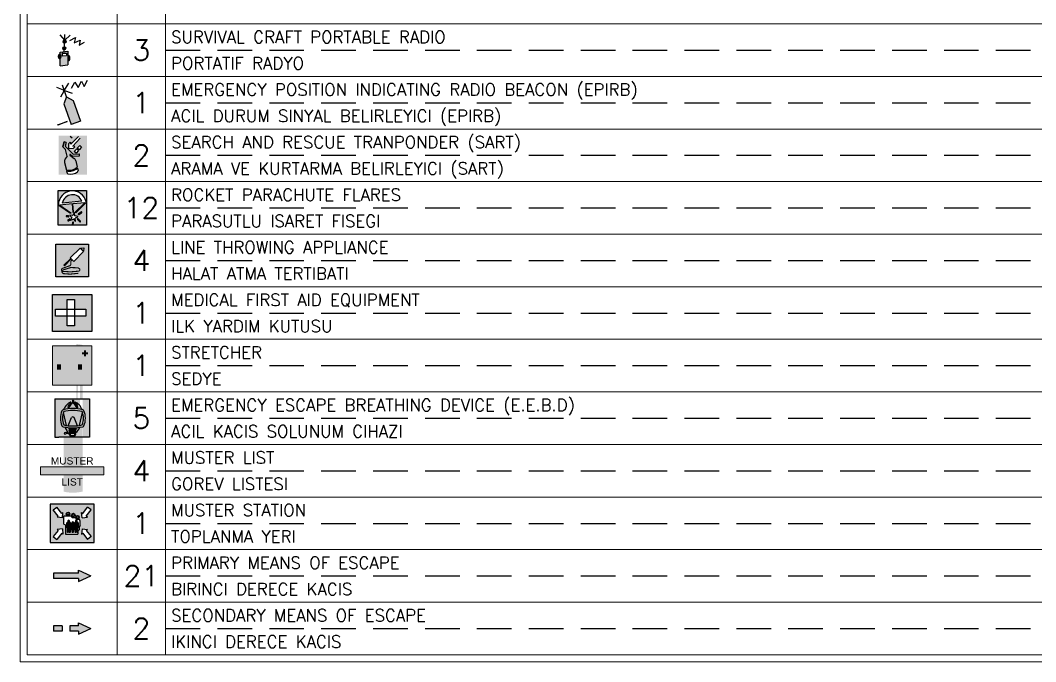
# Model space of a CAD drawing. Header units: millimetres. Extents: x -8500 to 134500, y -68500 to 34500.
# Drawn here: x 107900 to 122575, y -18360 to -9089 of the extents above; entities that cross this region are included whole.
import ezdxf
from ezdxf.enums import TextEntityAlignment as Align

# ---------------------------------------------------------------- set-up
doc = ezdxf.new("R2010")
doc.units = ezdxf.units.MM
doc.linetypes.add('DASHED_S', pattern=[750, 500, -250])
for name, color, linetype, lineweight in [('DASHED', 8, 'DASHED_S', 25), ('LEGEND', 7, 'Continuous', 18), ('SYM-LSA', 3, 'Continuous', 18)]:
    doc.layers.add(name, color=color, linetype=linetype, lineweight=lineweight)
for name, color, linetype in [('dotted', 140, 'Continuous'), ('HATCH', 1, 'Continuous'), ('INER2', 151, 'Continuous'), ('SYMBOL', 31, 'Continuous'), ('VENT', 210, 'Continuous')]:
    doc.layers.add(name, color=color, linetype=linetype)
doc.styles.add('ROMANS', font='romans.shx')
doc.styles.add('SHIP', font='arial.ttf')

# ---------------------------------------------------------------- blocks, each defined once
blk = doc.blocks.new('H VHF')
at = {"layer": 'HATCH'}
h = blk.add_hatch(color=80, dxfattribs=at)
h.paths.add_polyline_path([(-2247.57, -994.971, 1), (-2247.459, -994.971, 1)])
h.paths.add_polyline_path([(-2247.556, -994.732, 1), (-2247.445, -994.732, 1)])
h = blk.add_hatch(color=7, dxfattribs=at)
edge = h.paths.add_edge_path()
edge.add_ellipse((-2247.681, -995.273), major_axis=(0, -0.0883), ratio=0.4663, start_angle=0, end_angle=360)
h = blk.add_hatch(color=80, dxfattribs=at)
edge = h.paths.add_edge_path()
edge.add_ellipse((-2247.348, -995.33), major_axis=(0, -0.0883), ratio=0.4663, start_angle=314.3118, end_angle=585.6882)
edge.add_line((-2247.377, -995.268), (-2247.377, -995.391))
at = {"layer": 'INER2'}
h = blk.add_hatch(color=80, dxfattribs=at)
edge = h.paths.add_edge_path()
edge.add_line((-2247.377, -995.076), (-2247.668, -995.107))
edge.add_line((-2247.668, -995.107), (-2247.668, -995.189))
edge.add_ellipse((-2247.681, -995.273), major_axis=(0, -0.0883), ratio=0.4663, start_angle=198.0922, end_angle=341.9078, ccw=False)
edge.add_line((-2247.668, -995.357), (-2247.668, -995.606))
edge.add_line((-2247.668, -995.606), (-2247.377, -995.575))
edge.add_line((-2247.377, -995.575), (-2247.377, -995.076))
h.paths.add_polyline_path([(-2247.592, -995.242), (-2247.59, -995.155), (-2247.432, -995.151), (-2247.433, -995.238)])
at = {"layer": 'dotted', "color": 6}
for p, q in [((-2247.679, -994.478), (-2247.509, -994.677)), ((-2247.509, -994.916), (-2247.503, -994.788)), ((-2247.498, -994.677), (-2247.489, -994.471)), ((-2247.3, -994.495), (-2247.488, -994.678)), ((-2247.308, -994.691), (-2247.105, -994.58)), ((-2247.105, -994.58), (-2247.147, -994.767)), ((-2247.147, -994.767), (-2246.93, -994.673)), ((-2246.93, -994.673), (-2246.972, -994.86)), ((-2246.972, -994.86), (-2246.769, -994.749)), ((-2247.668, -995.107), (-2247.377, -995.076)), ((-2247.668, -995.189), (-2247.668, -995.107)), ((-2247.59, -995.155), (-2247.591, -995.242)), ((-2247.59, -995.155), (-2247.432, -995.151)), ((-2247.519, -995.091), (-2247.516, -995.027)), ((-2247.432, -995.151), (-2247.433, -995.238)), ((-2247.377, -995.076), (-2247.377, -995.575)), ((-2247.668, -995.606), (-2247.668, -995.357)), ((-2247.591, -995.242), (-2247.433, -995.238)), ((-2247.668, -995.606), (-2247.377, -995.575))]:
    blk.add_line(p, q, dxfattribs=at)
for centre in [(-2247.5, -994.732), (-2247.514, -994.971)]:
    blk.add_circle(centre, 0.0557, dxfattribs=at)
blk.add_ellipse((-2247.681, -995.273), major_axis=(0, -0.0883), ratio=0.4663, dxfattribs=at)
blk.add_ellipse((-2247.347, -995.33), major_axis=(0, -0.0883), ratio=0.4663, start_param=5.485775, end_param=10.222188, dxfattribs=at)
blk = doc.blocks.new('FPR-HAND HELP VHF GMDSS')
at = {"layer": 'dotted', "color": 1, "xscale": 0.45989954711139, "yscale": 0.45989954711139}
blk.add_blockref('H VHF', (1033.497, 457.618), dxfattribs=at)
blk = doc.blocks.new('EPIRB 1')
at = {"layer": 'VENT'}
blk.add_hatch(color=3, dxfattribs=at).paths.add_polyline_path([(1721.972, -4156.742), (1722.308, -4156.623), (1722.04, -4155.868), (1721.803, -4155.735), (1721.704, -4155.988)])
at = {"layer": 'SYMBOL'}
for p, q in [((1721.803, -4155.735), (1721.653, -4155.311)), ((1721.702, -4155.526), (1721.881, -4155.237)), ((1721.977, -4155.423), (1722.103, -4155.196)), ((1722.103, -4155.196), (1722.223, -4155.395)), ((1722.223, -4155.395), (1722.349, -4155.167)), ((1722.349, -4155.167), (1722.442, -4155.359)), ((1722.442, -4155.359), (1722.568, -4155.132)), ((1721.689, -4155.488), (1721.448, -4155.391)), ((1721.702, -4155.526), (1721.576, -4155.753)), ((1721.689, -4155.488), (1722.01, -4155.599)), ((1721.803, -4155.735), (1721.704, -4155.988)), ((1721.704, -4155.988), (1721.972, -4156.742)), ((1721.803, -4155.735), (1722.04, -4155.868)), ((1722.04, -4155.868), (1722.308, -4156.623)), ((1722.308, -4156.623), (1721.972, -4156.742))]:
    blk.add_line(p, q, dxfattribs=at)
blk = doc.blocks.new('FPR-EPIRB')
at = {"layer": 'dotted', "color": 6}
for p, q in [((-0.09, -0.319), (-0.251, -0.377)), ((-0.082, -0.318), (-0.243, -0.375))]:
    blk.add_line(p, q, dxfattribs=at)
at = {"layer": 'VENT', "color": 1, "xscale": 0.45989954711139, "yscale": 0.45989954711139}
blk.add_blockref('EPIRB 1', (-791.951, 1911.32), dxfattribs=at)
blk = doc.blocks.new('RT')
at = {"layer": 'INER2'}
h = blk.add_hatch(color=80, dxfattribs=at)
h.paths.add_polyline_path([(-2247.253, -991.701), (-2247.16, -991.604), (-2247.097, -991.665), (-2247.19, -991.762)])
h.paths.add_polyline_path([(-2247.272, -991.72), (-2247.208, -991.781), (-2247.301, -991.878), (-2247.365, -991.817)])
h.paths.add_polyline_path([(-2247.251, -992.43), (-2247.225, -992.545, -0.225192), (-2247.622, -992.63), (-2247.645, -992.528, 0.225217)])
h.paths.add_polyline_path([(-2247.932, -992.667), (-2246.895, -992.667), (-2246.895, -991.235), (-2247.932, -991.235)])
h.paths.add_polyline_path([(-2247.393, -991.694), (-2247.569, -991.706), (-2247.563, -991.531), (-2247.517, -991.482), (-2247.487, -991.511), (-2247.488, -991.556), (-2247.213, -991.269), (-2247.147, -991.333), (-2247.422, -991.62), (-2247.377, -991.616), (-2247.347, -991.645)])
at = {"layer": 'dotted', "color": 6}
for p, q in [((-2247.73, -991.467), (-2247.784, -991.647)), ((-2247.784, -991.647), (-2247.73, -991.467)), ((-2247.66, -991.488), (-2247.73, -991.467)), ((-2247.66, -991.488), (-2247.699, -991.618)), ((-2247.562, -991.53), (-2247.515, -991.481)), ((-2247.515, -991.481), (-2247.485, -991.51)), ((-2247.444, -991.332), (-2247.509, -991.268)), ((-2247.211, -991.268), (-2247.486, -991.555)), ((-2247.145, -991.332), (-2247.42, -991.619)), ((-2247.784, -991.647), (-2247.684, -991.743)), ((-2247.699, -991.618), (-2247.399, -991.91)), ((-2247.621, -991.987), (-2247.684, -991.743)), ((-2247.567, -991.705), (-2247.562, -991.53)), ((-2247.567, -991.705), (-2247.391, -991.693)), ((-2247.486, -991.555), (-2247.485, -991.51)), ((-2247.42, -991.619), (-2247.375, -991.615)), ((-2247.391, -991.693), (-2247.345, -991.644)), ((-2247.345, -991.644), (-2247.375, -991.615)), ((-2247.363, -991.816), (-2247.27, -991.719)), ((-2247.299, -991.877), (-2247.363, -991.816)), ((-2247.206, -991.78), (-2247.299, -991.877)), ((-2247.27, -991.719), (-2247.206, -991.78)), ((-2247.252, -991.7), (-2247.159, -991.603)), ((-2247.188, -991.761), (-2247.252, -991.7)), ((-2247.095, -991.664), (-2247.188, -991.761)), ((-2247.159, -991.603), (-2247.095, -991.664)), ((-2247.715, -992.214), (-2247.651, -992.493)), ((-2247.621, -991.987), (-2247.69, -992.087)), ((-2247.52, -991.948), (-2247.368, -992.068)), ((-2247.502, -991.925), (-2247.427, -991.983)), ((-2247.427, -991.983), (-2247.177, -991.978)), ((-2247.399, -991.91), (-2247.178, -991.905)), ((-2247.311, -992.159), (-2247.257, -992.395)), ((-2247.177, -991.978), (-2247.178, -991.905)), ((-2247.643, -992.527), (-2247.625, -992.609)), ((-2247.249, -992.429), (-2247.227, -992.524))]:
    blk.add_line(p, q, dxfattribs=at)
for centre, radius, start, end in [((-2247.557, -992.178), 0.162, 145.4867, 192.8446), ((-2247.511, -991.936), 0.0149, 51.7554, 231.7554), ((-2247.468, -992.194), 0.162, 12.8446, 51.7554), ((-2247.558, -992.028), 0.474, 258.7094, 309.3727), ((-2247.55, -992.063), 0.474, 258.6039, 309.3727), ((-2247.594, -992.602), 0.0311, 192.8446, 259.1388), ((-2247.511, -992.167), 0.474, 259.1388, 304.8712), ((-2247.258, -992.531), 0.0311, 304.8712, 12.8446)]:
    blk.add_arc(centre, radius, start, end, dxfattribs=at)
blk = doc.blocks.new('FPR-RADAR TRANSPONDER')
at = {"layer": 'dotted', "color": 1, "xscale": 0.45989954711139, "yscale": 0.45989954711139}
blk.add_blockref('RT', (1033.596, 456.2), dxfattribs=at)
blk = doc.blocks.new('PRO')
at = {"layer": 'INER2'}
h = blk.add_hatch(color=80, dxfattribs=at)
h.paths.add_polyline_path([(-2246.973, -1005.649), (-2248.01, -1005.649), (-2248.01, -1006.916), (-2247.473, -1006.911, -0.45906), (-2247.489, -1006.892), (-2247.478, -1006.815, -0.414214), (-2247.458, -1006.801, -0.414214), (-2247.444, -1006.82), (-2247.456, -1006.897, -0.370745), (-2247.473, -1006.911), (-2246.973, -1006.916)])
h.paths.add_polyline_path([(-2246.987, -1006.061, -0.258973), (-2247.002, -1006.113), (-2247.359, -1006.47), (-2247.383, -1006.447), (-2247.033, -1006.097), (-2247.466, -1006.137), (-2247.44, -1006.439), (-2247.473, -1006.442), (-2247.499, -1006.14), (-2247.947, -1006.182), (-2247.538, -1006.461), (-2247.556, -1006.489), (-2247.983, -1006.197, -0.25249), (-2247.999, -1006.168, -0.884398)])
h.paths.add_polyline_path([(-2247.136, -1006.041), (-2247.855, -1006.109, -0.756077)])
h.paths.add_polyline_path([(-2247.142, -1006.441, -0.414214), (-2247.148, -1006.464), (-2247.25, -1006.525, -0.414214), (-2247.273, -1006.519, -0.414214), (-2247.267, -1006.496), (-2247.165, -1006.435, -0.414214)])
h.paths.add_polyline_path([(-2247.409, -1006.474), (-2247.395, -1006.573, 0.32492), (-2247.389, -1006.579), (-2247.29, -1006.596, -0.726543), (-2247.288, -1006.609), (-2247.378, -1006.654, 0.32492), (-2247.382, -1006.661), (-2247.367, -1006.76, -0.726543), (-2247.379, -1006.766), (-2247.449, -1006.694, 0.32492), (-2247.458, -1006.693), (-2247.548, -1006.737, -0.726543), (-2247.557, -1006.728), (-2247.51, -1006.639, 0.32492), (-2247.511, -1006.631), (-2247.581, -1006.559, -0.726543), (-2247.575, -1006.547), (-2247.476, -1006.564, 0.32492), (-2247.469, -1006.56), (-2247.422, -1006.471, -0.726543)])
h.paths.add_polyline_path([(-2247.278, -1006.684), (-2247.194, -1006.767, -0.414214), (-2247.194, -1006.791, -0.414214), (-2247.218, -1006.791), (-2247.301, -1006.707, -0.414214), (-2247.301, -1006.684, -0.414214)])
h.paths.add_polyline_path([(-2247.619, -1006.595, -0.414214), (-2247.638, -1006.609), (-2247.7, -1006.602, -0.414214), (-2247.715, -1006.583, -0.414214), (-2247.696, -1006.569), (-2247.634, -1006.576, -0.414214)])
h.paths.add_polyline_path([(-2247.57, -1006.696, -0.414214), (-2247.576, -1006.719), (-2247.633, -1006.753, -0.414214), (-2247.656, -1006.747, -0.414214), (-2247.65, -1006.724), (-2247.593, -1006.69, -0.414214)])
at = {"layer": 'dotted', "color": 6}
for p, q in [((-2247.555, -1006.487), (-2247.982, -1006.196)), ((-2247.497, -1006.139), (-2247.945, -1006.181)), ((-2247.945, -1006.181), (-2247.536, -1006.46)), ((-2247.134, -1006.04), (-2247.854, -1006.108)), ((-2247.498, -1006.138), (-2247.471, -1006.44)), ((-2247.031, -1006.095), (-2247.464, -1006.136)), ((-2247.438, -1006.438), (-2247.464, -1006.135)), ((-2247.031, -1006.095), (-2247.381, -1006.445)), ((-2247.358, -1006.469), (-2247, -1006.112)), ((-2247.58, -1006.558), (-2247.51, -1006.63)), ((-2247.474, -1006.563), (-2247.574, -1006.546)), ((-2247.536, -1006.46), (-2247.555, -1006.487)), ((-2247.508, -1006.638), (-2247.555, -1006.727)), ((-2247.471, -1006.44), (-2247.438, -1006.438)), ((-2247.42, -1006.47), (-2247.467, -1006.559)), ((-2247.393, -1006.572), (-2247.407, -1006.473)), ((-2247.288, -1006.595), (-2247.387, -1006.578)), ((-2247.381, -1006.445), (-2247.358, -1006.469)), ((-2247.366, -1006.759), (-2247.38, -1006.66)), ((-2247.376, -1006.652), (-2247.286, -1006.608)), ((-2247.546, -1006.736), (-2247.456, -1006.692)), ((-2247.448, -1006.693), (-2247.378, -1006.765))]:
    blk.add_line(p, q, dxfattribs=at)
blk.add_lwpolyline([(-2248.008, -1005.648), (-2246.972, -1005.648), (-2246.972, -1006.915), (-2248.008, -1006.915)], close=True, dxfattribs=at)
for points in [[(-2247.713, -1006.582), (-2247.713, -1006.582, 0.414214), (-2247.698, -1006.601), (-2247.636, -1006.608, 0.414214), (-2247.617, -1006.594), (-2247.617, -1006.594, 0.414214), (-2247.632, -1006.575), (-2247.694, -1006.568, 0.414214)], [(-2247.654, -1006.746), (-2247.654, -1006.746, 0.414214), (-2247.631, -1006.752), (-2247.574, -1006.718, 0.414214), (-2247.569, -1006.695), (-2247.569, -1006.695, 0.414214), (-2247.592, -1006.689), (-2247.648, -1006.723, 0.414214)], [(-2247.299, -1006.683), (-2247.299, -1006.683, 0.414214), (-2247.299, -1006.706), (-2247.216, -1006.79, 0.414214), (-2247.192, -1006.79), (-2247.192, -1006.79, 0.414214), (-2247.192, -1006.766), (-2247.276, -1006.683, 0.414214)], [(-2247.271, -1006.518), (-2247.271, -1006.518, 0.414214), (-2247.248, -1006.524), (-2247.146, -1006.463, 0.414214), (-2247.141, -1006.44), (-2247.141, -1006.44, 0.414214), (-2247.164, -1006.434), (-2247.265, -1006.495, 0.414214)], [(-2247.473, -1006.91), (-2247.473, -1006.91, 0.414214), (-2247.454, -1006.896), (-2247.443, -1006.819, 0.414214), (-2247.457, -1006.8), (-2247.457, -1006.8, 0.414214), (-2247.476, -1006.814), (-2247.487, -1006.891, 0.414214)]]:
    blk.add_lwpolyline(points, format="xyb", close=True, dxfattribs=at)
for centre, radius, start, end in [((-2247.484, -1006.176), 0.512, 13.0698, 179.0277), ((-2247.484, -1006.176), 0.375, 21.1673, 169.5357), ((-2247.962, -1006.168), 0.0346, 179.0277, 235.7094), ((-2247.039, -1006.072), 0.0554, 314.9935, 13.0698), ((-2247.575, -1006.553), 0.00697, 80.2535, 224.2535), ((-2247.515, -1006.634), 0.00697, 332.2535, 44.2535), ((-2247.473, -1006.556), 0.00697, 260.2535, 332.2535), ((-2247.414, -1006.474), 0.00697, 8.2535, 152.2535), ((-2247.386, -1006.571), 0.00697, 188.2535, 260.2535), ((-2247.373, -1006.659), 0.00697, 116.2535, 188.2535), ((-2247.289, -1006.602), 0.00697, 296.2535, 80.2535), ((-2247.549, -1006.73), 0.00697, 152.2535, 296.2535), ((-2247.453, -1006.698), 0.00697, 44.2535, 116.2535), ((-2247.373, -1006.76), 0.00697, 224.2535, 8.2535)]:
    blk.add_arc(centre, radius, start, end, dxfattribs=at)
blk = doc.blocks.new('FPR-PARACHUTE RACKET')
at = {"layer": 'dotted', "color": 1, "xscale": 0.45989954711139, "yscale": 0.45989954711139}
blk.add_blockref('PRO', (1033.62, 462.789), dxfattribs=at)
blk = doc.blocks.new('LT')
at = {"layer": 'INER2'}
h = blk.add_hatch(color=80, dxfattribs=at)
h.paths.add_polyline_path([(-2248.055, -1007.237), (-2248.055, -1008.425), (-2246.867, -1008.425), (-2246.867, -1007.237)])
h.paths.add_polyline_path([(-2247.156, -1007.383), (-2247.149, -1007.382), (-2247.041, -1007.376), (-2247.047, -1007.492)])
h.paths.add_polyline_path([(-2247.048, -1007.511), (-2247.175, -1007.384), (-2247.534, -1007.742), (-2247.407, -1007.869)])
h.paths.add_polyline_path([(-2247.498, -1007.778), (-2247.516, -1007.76), (-2247.765, -1008.009), (-2247.747, -1008.028)])
at = {"layer": 'dotted', "color": 6}
for p, q in [((-2247.173, -1007.383), (-2247.532, -1007.741)), ((-2247.532, -1007.741), (-2247.405, -1007.868)), ((-2247.405, -1007.868), (-2247.047, -1007.509))]:
    blk.add_line(p, q, dxfattribs=at)
blk.add_lwpolyline([(-2248.053, -1008.424), (-2248.053, -1007.236), (-2246.866, -1007.236), (-2246.866, -1008.424)], close=True, dxfattribs=at)
for points in [[(-2247.047, -1007.509), (-2247.173, -1007.383)], [(-2247.147, -1007.381), (-2247.039, -1007.375), (-2247.046, -1007.491), (-2247.155, -1007.382)], [(-2247.155, -1007.382), (-2247.147, -1007.381)], [(-2247.514, -1007.759), (-2247.763, -1008.008), (-2247.745, -1008.027), (-2247.496, -1007.777)]]:
    blk.add_lwpolyline(points, dxfattribs=at)
at = {"layer": 'dotted', "color": 6, "const_width": 0.0402}
blk.add_lwpolyline([(-2247.469, -1007.805), (-2247.505, -1007.856, 0.155394), (-2247.514, -1007.883), (-2247.514, -1007.978, -0.316671), (-2247.544, -1008.022), (-2247.815, -1008.119, 0.179184), (-2247.84, -1008.14), (-2247.846, -1008.152, 0.331917), (-2247.839, -1008.207), (-2247.818, -1008.229), (-2247.531, -1008.247, 0.036948), (-2247.524, -1008.247), (-2247.228, -1008.222, 0.164694), (-2247.201, -1008.21), (-2247.193, -1008.203, 0.488322), (-2247.199, -1008.13), (-2247.232, -1008.108, 0.137776), (-2247.256, -1008.1), (-2247.504, -1008.09, 0.084633), (-2247.519, -1008.092), (-2247.779, -1008.172, 0.179044), (-2247.805, -1008.191), (-2247.825, -1008.222, 0.35566), (-2247.818, -1008.281), (-2247.797, -1008.3, 0.175519), (-2247.768, -1008.313), (-2247.536, -1008.33, 0.043582), (-2247.528, -1008.33), (-2247.239, -1008.301)], format="xyb", dxfattribs=at)
blk = doc.blocks.new('FPR-LINE THROWING APPLIANCE')
at = {"layer": 'dotted', "color": 1, "xscale": 0.45989954711139, "yscale": 0.45989954711139}
blk.add_blockref('LT', (1033.606, 463.501), dxfattribs=at)
blk = doc.blocks.new('HOS')
at = {"layer": 'VENT'}
h = blk.add_hatch(color=3, dxfattribs=at)
h.paths.add_polyline_path([(5227.572, -4132.83), (5227.572, -4131.473), (5226.126, -4131.473), (5226.126, -4132.83)])
h.paths.add_polyline_path([(5226.665, -4132.618), (5226.665, -4132.268), (5226.246, -4132.268), (5226.246, -4132.01), (5226.665, -4132.01), (5226.665, -4131.659), (5226.936, -4131.659), (5226.936, -4132.01), (5227.353, -4132.01), (5227.353, -4132.268), (5226.936, -4132.268), (5226.936, -4132.618)])
at = {"layer": 'VENT', "color": 6}
for points in [[(5226.126, -4131.473), (5227.572, -4131.473), (5227.572, -4132.83), (5226.126, -4132.83)], [(5226.665, -4131.659), (5226.936, -4131.659), (5226.936, -4132.618), (5226.665, -4132.618)], [(5226.246, -4132.01), (5227.353, -4132.01), (5227.353, -4132.268), (5226.246, -4132.268)]]:
    blk.add_lwpolyline(points, close=True, dxfattribs=at)
blk = doc.blocks.new('FPR-MEDICAL LOCKER')
at = {"layer": 'VENT', "color": 3, "xscale": 0.45989954711139, "yscale": 0.45989954711139}
blk.add_blockref('HOS', (-2403.826, 1900.375), dxfattribs=at)
blk = doc.blocks.new('STRETCHER')
at = {"true_color": 0x6eb432}
h = blk.add_hatch(color=7, dxfattribs=at)
h.dxf.hatch_style = 1
h.paths.add_polyline_path([(-300, -300), (300, -300), (300, 300), (-300, 300)])
at = {"true_color": 0xffffff}
h = blk.add_hatch(color=7, dxfattribs=at)
h.dxf.hatch_style = 1
h.paths.add_polyline_path([(150, 170), (180, 170), (180, 140), (210, 140), (210, 170), (240, 170), (240, 200), (210, 200), (210, 230), (180, 230), (180, 200), (150, 200)])
h = blk.add_hatch(color=7, dxfattribs=at)
h.dxf.hatch_style = 1
h.paths.add_polyline_path([(-230, -60), (-170, -60), (-170, 20), (-230, 20)])
h = blk.add_hatch(color=7, dxfattribs=at)
h.dxf.hatch_style = 1
h.paths.add_polyline_path([(90, -60), (150, -60), (150, 20), (90, 20)])
h = blk.add_hatch(color=7, dxfattribs=at)
h.dxf.hatch_style = 1
h.paths.add_polyline_path([(-230, -130), (150, -130), (150, -60), (-230, -60)])
blk.add_lwpolyline([(-300, -300), (300, -300), (300, 300), (-300, 300)], close=True)
blk = doc.blocks.new('EEB DEVICE')
h = blk.add_hatch(color=102)
h.paths.add_polyline_path([(-2246.729, -957.206), (-2247.994, -957.206), (-2247.994, -958.606), (-2247.852, -958.606), (-2246.871, -958.606), (-2246.729, -958.606)])
edge = h.paths.add_edge_path()
edge.add_arc((-2247.336, -959.091), 1.535, 282.7974, 283.439, ccw=False)
edge.add_arc((-2246.994, -957.66), 0.0636, 283.439, 336.9608, ccw=False)
edge.add_arc((-2247.58, -957.91), 0.701, 336.9608, 360, ccw=False)
edge.add_arc((-2247.58, -957.91), 0.701, 360, 383.0392, ccw=False)
edge.add_arc((-2246.994, -958.159), 0.0636, 23.0392, 76.561, ccw=False)
edge.add_arc((-2247.336, -956.729), 1.535, 76.561, 80.3432, ccw=False)
edge.add_arc((-2247.556, -958.024), 0.525, 24.4443, 51.1224, ccw=False)
edge.add_arc((-2247.241, -958.415), 0.0228, 51.1224, 129.7385, ccw=False)
at = {"layer": 'SYMBOL'}
h = blk.add_hatch(color=256, dxfattribs=at)
edge = h.paths.add_edge_path()
edge.add_arc((-2247.336, -956.729), 1.535, 80.3432, 85.3109, ccw=False)
edge.add_line((-2247.21, -958.258), (-2247.217, -958.299))
h = blk.add_hatch(color=256, dxfattribs=at)
edge = h.paths.add_edge_path()
edge.add_arc((-2247.671, -957.909), 0.745, 24.9546, 41.0689)
edge.add_arc((-2247.336, -957.611), 0.296, 40.2148, 72.7798)
edge.add_arc((-2247.253, -957.343), 0.0161, 72.7798, 239.3661)
edge.add_arc((-2247.381, -957.559), 0.235, 300.6339, 346.1202, ccw=False)
edge.add_arc((-2247.176, -957.508), 0.0236, 346.1202, 523.1967, ccw=False)
edge.add_arc((-2247.423, -957.583), 0.235, 16.8033, 57.7271)
edge.add_arc((-2247.276, -957.35), 0.0407, 122.2729, 180, ccw=False)
edge.add_line((-2247.317, -957.35), (-2247.317, -957.267))
edge.add_arc((-2247.328, -957.267), 0.0114, 0, 90)
edge.add_line((-2247.328, -957.256), (-2247.343, -957.256))
edge.add_arc((-2247.343, -957.267), 0.0114, 90, 180)
edge.add_line((-2247.355, -957.267), (-2247.355, -957.35))
edge.add_arc((-2247.396, -957.35), 0.0407, 360, 417.7271, ccw=False)
edge.add_arc((-2247.249, -957.583), 0.235, 122.2729, 163.1967)
edge.add_arc((-2247.496, -957.508), 0.0236, 16.8033, 193.8798, ccw=False)
edge.add_arc((-2247.291, -957.559), 0.235, 193.8798, 239.3661, ccw=False)
edge.add_arc((-2247.419, -957.343), 0.0161, 300.6339, 467.2202)
edge.add_arc((-2247.336, -957.611), 0.296, 107.2202, 139.7852)
edge.add_arc((-2247, -957.909), 0.745, 138.9311, 155.0454)
edge.add_arc((-2247.336, -959.091), 1.535, 257.2026, 270, ccw=False)
edge.add_arc((-2247.336, -959.091), 1.535, 270, 282.7974, ccw=False)
h = blk.add_hatch(color=256, dxfattribs=at)
h.paths.add_polyline_path([(-2247.504, -958.181, 0.028926), (-2247.336, -958.19, 0.028926), (-2247.167, -958.181), (-2247.289, -957.887, 0.666938), (-2247.382, -957.887)])
h.paths.add_polyline_path([(-2247.684, -957.702, 0.084667), (-2247.719, -957.91, 0.098986), (-2247.671, -958.151, 0.017455), (-2247.571, -958.171)])
h.paths.add_polyline_path([(-2246.952, -957.91, 0.084667), (-2246.988, -957.702), (-2247.101, -958.171, 0.017455), (-2247.001, -958.151, 0.098986)])
at = {"layer": 'dotted', "color": 6}
for p, q in [((-2247.993, -957.206), (-2246.728, -957.206)), ((-2247.993, -957.206), (-2247.993, -958.606)), ((-2247.354, -957.267), (-2247.354, -957.35)), ((-2247.342, -957.256), (-2247.327, -957.256)), ((-2247.316, -957.267), (-2247.316, -957.35)), ((-2246.728, -957.206), (-2246.728, -958.606)), ((-2247.57, -958.172), (-2247.683, -957.702)), ((-2247.1, -958.172), (-2246.987, -957.702)), ((-2247.503, -958.181), (-2247.381, -957.888)), ((-2247.166, -958.181), (-2247.288, -957.888)), ((-2247.469, -958.29), (-2247.469, -958.258)), ((-2247.469, -958.325), (-2247.469, -958.315)), ((-2247.469, -958.368), (-2247.469, -958.358)), ((-2247.468, -958.414), (-2247.468, -958.403)), ((-2247.231, -958.406), (-2247.232, -958.415)), ((-2247.226, -958.374), (-2247.225, -958.364)), ((-2247.221, -958.331), (-2247.221, -958.321)), ((-2247.216, -958.299), (-2247.209, -958.258)), ((-2247.993, -958.606), (-2247.851, -958.606)), ((-2246.87, -958.606), (-2247.851, -958.606)), ((-2246.728, -958.606), (-2246.87, -958.606))]:
    blk.add_line(p, q, dxfattribs=at)
for points in [[(-2247.735, -958.184, 0.237873), (-2247.691, -958.221, 0.058706), (-2247.335, -958.263, 0.058706), (-2246.978, -958.221, 0.237873), (-2246.934, -958.184, 0.100868), (-2246.878, -957.91, 0.100868), (-2246.934, -957.636, 0.237873), (-2246.978, -957.599, 0.058706), (-2247.335, -957.557, 0.058706), (-2247.691, -957.599, 0.237873), (-2247.735, -957.636, 0.100868), (-2247.791, -957.91, 0.100868)], [(-2247.67, -958.152, 0.0579), (-2247.335, -958.191, 0.0579), (-2246.999, -958.152, 0.098986), (-2246.951, -957.91, 0.098986), (-2246.999, -957.669, 0.0579), (-2247.335, -957.63, 0.0579), (-2247.67, -957.669, 0.098986), (-2247.718, -957.91, 0.098986)]]:
    blk.add_lwpolyline(points, format="xyb", close=True, dxfattribs=at)
for centre, radius, start, end in [((-2247.335, -957.611), 0.296, 107.2202, 139.7852), ((-2247.29, -957.559), 0.235, 120.6339, 166.1202), ((-2247.247, -957.583), 0.235, 122.2729, 163.1967), ((-2247.418, -957.343), 0.0161, 300.6339, 107.2202), ((-2247.394, -957.35), 0.0407, 302.2729, 0), ((-2247.342, -957.267), 0.0114, 90, 180), ((-2247.327, -957.267), 0.0114, 0, 90), ((-2247.275, -957.35), 0.0407, 180, 237.7271), ((-2247.422, -957.583), 0.235, 16.8033, 57.7271), ((-2247.252, -957.343), 0.0161, 72.7798, 239.3661), ((-2247.379, -957.559), 0.235, 13.8798, 59.3661), ((-2247.335, -957.611), 0.296, 40.2148, 72.7798), ((-2246.999, -957.909), 0.745, 138.9311, 155.0454), ((-2247.495, -957.508), 0.0236, 166.1202, 343.1967), ((-2247.175, -957.508), 0.0236, 196.8033, 13.8798), ((-2247.67, -957.909), 0.745, 24.9546, 41.0689), ((-2247.335, -957.907), 0.0506, 22.5984, 157.4016), ((-2247.627, -958.465), 0.0245, 131.4019, 303.6254), ((-2247.638, -958.453), 0.00886, 110.2386, 131.4019), ((-2247.577, -958.618), 0.185, 80.8751, 110.2386), ((-2246.913, -957.909), 0.787, 204.5094, 218.6737), ((-2247.514, -958.717), 0.252, 88.654, 113.1759), ((-2247.544, -958.414), 0.022, 260.8751, 38.6737), ((-2247.507, -958.401), 0.0639, 268.654, 318.3835), ((-2247.464, -958.315), 0.00504, 113.8279, 180.4862), ((-2247.464, -958.325), 0.00504, 180.4862, 294.7687), ((-2247.464, -958.357), 0.00504, 118.6274, 180.4862), ((-2247.464, -958.368), 0.00504, 180.4862, 300.1175), ((-2247.463, -958.403), 0.00504, 126.7251, 180.4862), ((-2247.463, -958.414), 0.00504, 180.4862, 309.4368), ((-2247.24, -958.415), 0.0228, 230.2615, 308.8776), ((-2247.238, -958.414), 0.00642, 230.1003, 352.2772), ((-2247.231, -958.373), 0.00504, 237.2063, 352.2772), ((-2247.236, -958.406), 0.00504, 352.2772, 51.5145), ((-2247.227, -958.331), 0.00504, 241.5522, 0), ((-2247.23, -958.363), 0.00504, 352.2772, 58.4878), ((-2247.555, -958.025), 0.525, 308.8776, 335.5557), ((-2247.227, -958.321), 0.00504, 0, 62.5298)]:
    blk.add_arc(centre, radius, start, end, dxfattribs=at)
blk.add_ellipse((-2247.351, -958.499), major_axis=(0.0818, 0), ratio=0.603752, dxfattribs=at)
for points, knots in [([(-2247.216, -958.299), (-2247.245, -958.284), (-2247.273, -958.276), (-2247.338, -958.266), (-2247.375, -958.266), (-2247.431, -958.277), (-2247.45, -958.282), (-2247.469, -958.29)], [7.148644, 7.148644, 7.148644, 7.148644, 7.583437, 7.583437, 8.173653, 8.173653, 8.461241, 8.461241, 8.461241, 8.461241]), ([(-2247.224, -958.316), (-2247.254, -958.301), (-2247.284, -958.293), (-2247.351, -958.285), (-2247.389, -958.286), (-2247.44, -958.3), (-2247.453, -958.304), (-2247.466, -958.31)], [7.146617, 7.146617, 7.146617, 7.146617, 7.643057, 7.643057, 8.27089, 8.27089, 8.485175, 8.485175, 8.485175, 8.485175]), ([(-2247.227, -958.359), (-2247.228, -958.358), (-2247.229, -958.357), (-2247.267, -958.335), (-2247.304, -958.327), (-2247.378, -958.324), (-2247.416, -958.329), (-2247.457, -958.348), (-2247.462, -958.351), (-2247.466, -958.353)], [7.053159, 7.053159, 7.053159, 7.053159, 7.073403, 7.073403, 7.78673, 7.78673, 8.500057, 8.500057, 8.587709, 8.587709, 8.587709, 8.587709]), ([(-2247.232, -958.402), (-2247.242, -958.394), (-2247.251, -958.389), (-2247.284, -958.373), (-2247.307, -958.367), (-2247.356, -958.362), (-2247.38, -958.364), (-2247.425, -958.375), (-2247.447, -958.384), (-2247.466, -958.399)], [6.93153, 6.93153, 6.93153, 6.93153, 7.164429, 7.164429, 7.705806, 7.705806, 8.247183, 8.247183, 8.740097, 8.740097, 8.740097, 8.740097]), ([(-2247.24, -958.499), (-2247.24, -958.487), (-2247.244, -958.474), (-2247.257, -958.455), (-2247.266, -958.446), (-2247.299, -958.425), (-2247.329, -958.419), (-2247.388, -958.422), (-2247.417, -958.43), (-2247.45, -958.459), (-2247.459, -958.473), (-2247.465, -958.506), (-2247.46, -958.524), (-2247.44, -958.55), (-2247.427, -958.559), (-2247.384, -958.579), (-2247.349, -958.581), (-2247.296, -958.57), (-2247.276, -958.561), (-2247.249, -958.534), (-2247.24, -958.517), (-2247.24, -958.499)], [0, 0, 0, 0, 0.379825, 0.379825, 0.75965, 0.75965, 1.645797, 1.645797, 2.531943, 2.531943, 3.045577, 3.045577, 3.559212, 3.559212, 4.072846, 4.072846, 5.060809, 5.060809, 5.725486, 5.725486, 6.283185, 6.283185, 6.283185, 6.283185]), ([(-2247.229, -958.336), (-2247.262, -958.318), (-2247.295, -958.31), (-2247.365, -958.304), (-2247.403, -958.307), (-2247.448, -958.323), (-2247.455, -958.326), (-2247.462, -958.329)], [7.123347, 7.123347, 7.123347, 7.123347, 7.712327, 7.712327, 8.383343, 8.383343, 8.507126, 8.507126, 8.507126, 8.507126]), ([(-2247.234, -958.377), (-2247.238, -958.375), (-2247.242, -958.372), (-2247.28, -958.352), (-2247.315, -958.345), (-2247.386, -958.344), (-2247.421, -958.351), (-2247.457, -958.37), (-2247.459, -958.371), (-2247.461, -958.372)], [7.029225, 7.029225, 7.029225, 7.029225, 7.115525, 7.115525, 7.847612, 7.847612, 8.579699, 8.579699, 8.618124, 8.618124, 8.618124, 8.618124]), ([(-2247.242, -958.419), (-2247.254, -958.409), (-2247.267, -958.402), (-2247.303, -958.387), (-2247.328, -958.383), (-2247.378, -958.383), (-2247.404, -958.388), (-2247.438, -958.403), (-2247.45, -958.41), (-2247.46, -958.418)], [6.909782, 6.909782, 6.909782, 6.909782, 7.254871, 7.254871, 7.870801, 7.870801, 8.486731, 8.486731, 8.789435, 8.789435, 8.789435, 8.789435]), ([(-2247.254, -958.433), (-2247.265, -958.424), (-2247.277, -958.418), (-2247.31, -958.404), (-2247.334, -958.401), (-2247.381, -958.402), (-2247.404, -958.407), (-2247.438, -958.424), (-2247.45, -958.432), (-2247.459, -958.443)], [6.913286, 6.913286, 6.913286, 6.913286, 7.277458, 7.277458, 7.904956, 7.904956, 8.543937, 8.543937, 8.927274, 8.927274, 8.927274, 8.927274])]:
    blk.add_open_spline(points, degree=3, knots=knots, dxfattribs=at)
blk = doc.blocks.new('FPR-EMERGENCY ESCAPE B.DEVICE')
at = {"layer": 'dotted', "color": 51, "xscale": 0.45989954711139, "yscale": 0.45989954711139}
blk.add_blockref('EEB DEVICE', (1033.56, 440.541), dxfattribs=at)
blk = doc.blocks.new('MUSTER_LIST')
at = {"true_color": 0x6eb432}
h = blk.add_hatch(color=7, dxfattribs=at)
h.dxf.hatch_style = 1
h.paths.add_polyline_path([(-480, -60), (480, -60), (480, 60), (-480, 60)])
blk.add_lwpolyline([(-480, -60), (480, -60), (480, 60), (-480, 60)], close=True)
at = {"style": 'SHIP'}
for s, p in [('MUSTER', (0, 150)), ('LIST', (0, -170))]:
    blk.add_text(s, height=110, dxfattribs=at).set_placement(p, align=Align.MIDDLE_CENTER)
blk = doc.blocks.new('MS')
at = {"layer": 'dotted'}
h = blk.add_hatch(color=6, dxfattribs=at)
h.paths.add_polyline_path([(-2247.625, -1009.836), (-2247.657, -1009.836), (-2247.657, -1009.661), (-2247.625, -1009.661)])
h.paths.add_polyline_path([(-2247.562, -1009.836), (-2247.594, -1009.836), (-2247.594, -1009.661), (-2247.562, -1009.661)])
edge = h.paths.add_edge_path()
edge.add_line((-2247.654, -1009.462), (-2247.63, -1009.462))
edge.add_arc((-2247.63, -1009.456), 0.0058, 270, 360)
edge.add_line((-2247.624, -1009.456), (-2247.624, -1009.452))
edge.add_arc((-2247.637, -1009.452), 0.0131, 360, 412.1427)
edge.add_arc((-2247.609, -1009.416), 0.0326, 127.8573, 412.1427, ccw=False)
edge.add_arc((-2247.581, -1009.452), 0.0131, 127.8573, 180)
edge.add_line((-2247.594, -1009.452), (-2247.594, -1009.456))
edge.add_arc((-2247.588, -1009.456), 0.0058, 180, 270)
edge.add_line((-2247.588, -1009.462), (-2247.564, -1009.462))
edge.add_arc((-2247.564, -1009.484), 0.0219, 270, 360, ccw=False)
edge.add_line((-2247.542, -1009.484), (-2247.542, -1009.661))
edge.add_line((-2247.542, -1009.661), (-2247.676, -1009.661))
edge.add_line((-2247.676, -1009.661), (-2247.676, -1009.484))
edge.add_arc((-2247.654, -1009.484), 0.0219, 180, 270, ccw=False)
blk.add_hatch(color=6, dxfattribs=at).paths.add_polyline_path([(-2247.444, -1009.519, 0.271861), (-2247.448, -1009.526, -0.000002), (-2247.448, -1009.526), (-2247.448, -1009.536), (-2247.427, -1009.545, -0.301376), (-2247.422, -1009.553), (-2247.422, -1009.667, 0.179987), (-2247.419, -1009.673), (-2247.393, -1009.703, -0.474157), (-2247.396, -1009.718, -0.099197), (-2247.447, -1009.734), (-2247.447, -1009.836), (-2247.479, -1009.836), (-2247.479, -1009.734, -0.099197), (-2247.531, -1009.718, -0.474157), (-2247.533, -1009.703), (-2247.507, -1009.673, 0.179987), (-2247.505, -1009.667), (-2247.505, -1009.553, -0.301376), (-2247.499, -1009.545), (-2247.478, -1009.536), (-2247.478, -1009.526, 0.271859), (-2247.482, -1009.519, -3.843906)])
h = blk.add_hatch(color=6, dxfattribs=at)
h.paths.add_polyline_path([(-2247.346, -1009.836), (-2247.378, -1009.836), (-2247.378, -1009.661), (-2247.346, -1009.661)])
h.paths.add_polyline_path([(-2247.283, -1009.836), (-2247.315, -1009.836), (-2247.315, -1009.661), (-2247.283, -1009.661)])
edge = h.paths.add_edge_path()
edge.add_line((-2247.375, -1009.462), (-2247.351, -1009.462))
edge.add_arc((-2247.351, -1009.456), 0.0058, 270, 360)
edge.add_line((-2247.345, -1009.456), (-2247.345, -1009.452))
edge.add_arc((-2247.358, -1009.452), 0.0131, 360, 412.1427)
edge.add_arc((-2247.33, -1009.416), 0.0326, 127.8573, 412.1427, ccw=False)
edge.add_arc((-2247.302, -1009.452), 0.0131, 127.8573, 180)
edge.add_line((-2247.315, -1009.452), (-2247.315, -1009.456))
edge.add_arc((-2247.309, -1009.456), 0.0058, 180, 270)
edge.add_line((-2247.309, -1009.462), (-2247.285, -1009.462))
edge.add_arc((-2247.285, -1009.484), 0.0219, 270, 360, ccw=False)
edge.add_line((-2247.263, -1009.484), (-2247.263, -1009.661))
edge.add_line((-2247.263, -1009.661), (-2247.397, -1009.661))
edge.add_line((-2247.397, -1009.661), (-2247.397, -1009.484))
edge.add_arc((-2247.375, -1009.484), 0.0219, 180, 270, ccw=False)
edge = h.paths.add_edge_path()
edge.add_arc((-2247.4, -1009.71), 0.00929, 299.34, 400.8131)
at = {"layer": 'INER2'}
h = blk.add_hatch(color=80, dxfattribs=at)
h.paths.add_polyline_path([(-2246.677, -1008.792), (-2248.29, -1008.792), (-2248.29, -1010.202), (-2246.677, -1010.202)])
h.paths.add_polyline_path([(-2247.826, -1009.1), (-2247.844, -1009.296), (-2248.038, -1009.267), (-2247.997, -1009.234), (-2248.173, -1009.01), (-2248.044, -1008.909), (-2247.868, -1009.133)])
h.paths.add_polyline_path([(-2247.528, -1009.229), (-2247.484, -1009.286), (-2247.356, -1009.286), (-2247.356, -1009.35), (-2247.191, -1009.35), (-2247.191, -1009.568), (-2247.233, -1009.622), (-2247.233, -1009.73), (-2247.273, -1009.789), (-2247.273, -1009.898), (-2247.734, -1009.898), (-2247.734, -1009.558), (-2247.792, -1009.53), (-2247.792, -1009.229)])
h.paths.add_polyline_path([(-2246.923, -1008.909), (-2246.794, -1009.01), (-2246.971, -1009.234), (-2246.929, -1009.267), (-2247.124, -1009.296), (-2247.141, -1009.1), (-2247.1, -1009.133)])
h.paths.add_polyline_path([(-2247.631, -1009.443, 0.000072), (-2247.631, -1009.443, 0.000178)])
h.paths.add_polyline_path([(-2247.352, -1009.443, 0.000072), (-2247.352, -1009.443, 0.000178)])
h.paths.add_polyline_path([(-2247.45, -1009.527, -0.090743), (-2247.45, -1009.524), (-2247.45, -1009.524)])
h.paths.add_polyline_path([(-2247.844, -1009.698), (-2247.826, -1009.893), (-2247.868, -1009.861), (-2248.044, -1010.085), (-2248.173, -1009.984), (-2247.997, -1009.759), (-2248.038, -1009.727)])
h.paths.add_polyline_path([(-2247.124, -1009.698), (-2246.929, -1009.727), (-2246.971, -1009.759), (-2246.794, -1009.984), (-2246.923, -1010.085), (-2247.1, -1009.861), (-2247.141, -1009.893)])
at = {"layer": 'dotted', "color": 6}
for p, q in [((-2247.866, -1009.132), (-2248.042, -1008.908)), ((-2247.098, -1009.132), (-2246.922, -1008.908)), ((-2246.793, -1009.009), (-2246.922, -1008.908)), ((-2247.995, -1009.233), (-2248.171, -1009.009)), ((-2248.036, -1009.266), (-2247.995, -1009.233)), ((-2247.842, -1009.295), (-2248.036, -1009.266)), ((-2247.824, -1009.099), (-2247.866, -1009.132)), ((-2247.842, -1009.295), (-2247.824, -1009.099)), ((-2247.79, -1009.228), (-2247.527, -1009.228)), ((-2247.79, -1009.529), (-2247.79, -1009.228)), ((-2247.527, -1009.228), (-2247.482, -1009.285)), ((-2247.122, -1009.295), (-2247.14, -1009.099)), ((-2247.14, -1009.099), (-2247.098, -1009.132)), ((-2247.122, -1009.295), (-2246.928, -1009.266)), ((-2246.969, -1009.233), (-2246.793, -1009.009)), ((-2246.928, -1009.266), (-2246.969, -1009.233)), ((-2247.79, -1009.529), (-2247.732, -1009.557)), ((-2247.732, -1009.557), (-2247.732, -1009.897)), ((-2247.676, -1009.661), (-2247.676, -1009.484)), ((-2247.654, -1009.462), (-2247.63, -1009.462)), ((-2247.624, -1009.452), (-2247.624, -1009.456)), ((-2247.609, -1009.379), (-2247.609, -1009.379)), ((-2247.594, -1009.452), (-2247.594, -1009.456)), ((-2247.564, -1009.462), (-2247.588, -1009.462)), ((-2247.542, -1009.484), (-2247.542, -1009.661)), ((-2247.505, -1009.553), (-2247.505, -1009.667)), ((-2247.478, -1009.536), (-2247.499, -1009.545)), ((-2247.482, -1009.285), (-2247.355, -1009.285)), ((-2247.478, -1009.526), (-2247.478, -1009.536)), ((-2247.448, -1009.526), (-2247.448, -1009.536)), ((-2247.448, -1009.536), (-2247.427, -1009.545)), ((-2247.422, -1009.553), (-2247.422, -1009.667)), ((-2247.397, -1009.661), (-2247.397, -1009.484)), ((-2247.375, -1009.462), (-2247.351, -1009.462)), ((-2247.355, -1009.285), (-2247.355, -1009.349)), ((-2247.355, -1009.349), (-2247.221, -1009.349)), ((-2247.345, -1009.452), (-2247.345, -1009.456)), ((-2247.33, -1009.379), (-2247.33, -1009.379)), ((-2247.315, -1009.452), (-2247.315, -1009.456)), ((-2247.285, -1009.462), (-2247.309, -1009.462)), ((-2247.263, -1009.484), (-2247.263, -1009.661)), ((-2247.189, -1009.567), (-2247.231, -1009.621)), ((-2247.231, -1009.621), (-2247.231, -1009.729)), ((-2247.189, -1009.419), (-2247.221, -1009.349)), ((-2247.189, -1009.567), (-2247.189, -1009.419)), ((-2247.995, -1009.758), (-2248.171, -1009.982)), ((-2247.866, -1009.86), (-2248.042, -1010.084)), ((-2247.842, -1009.697), (-2248.036, -1009.725)), ((-2248.036, -1009.725), (-2247.995, -1009.758)), ((-2247.824, -1009.892), (-2247.866, -1009.86)), ((-2247.842, -1009.697), (-2247.824, -1009.892)), ((-2247.732, -1009.897), (-2247.272, -1009.897)), ((-2247.542, -1009.661), (-2247.676, -1009.661)), ((-2247.507, -1009.673), (-2247.533, -1009.703)), ((-2247.419, -1009.673), (-2247.393, -1009.703)), ((-2247.263, -1009.661), (-2247.397, -1009.661)), ((-2247.231, -1009.729), (-2247.272, -1009.788)), ((-2247.272, -1009.788), (-2247.272, -1009.897)), ((-2247.122, -1009.697), (-2247.14, -1009.892)), ((-2247.14, -1009.892), (-2247.098, -1009.86)), ((-2247.122, -1009.697), (-2246.928, -1009.725)), ((-2247.098, -1009.86), (-2246.922, -1010.084)), ((-2246.928, -1009.725), (-2246.969, -1009.758)), ((-2246.969, -1009.758), (-2246.793, -1009.982)), ((-2246.793, -1009.982), (-2246.922, -1010.084))]:
    blk.add_line(p, q, dxfattribs=at)
for points in [[(-2246.676, -1008.791), (-2248.288, -1008.791), (-2248.288, -1010.201), (-2246.676, -1010.201)], [(-2247.625, -1009.836), (-2247.657, -1009.836), (-2247.657, -1009.661), (-2247.625, -1009.661)], [(-2247.562, -1009.836), (-2247.594, -1009.836), (-2247.594, -1009.661), (-2247.562, -1009.661)], [(-2247.346, -1009.836), (-2247.378, -1009.836), (-2247.378, -1009.661), (-2247.346, -1009.661)], [(-2247.283, -1009.836), (-2247.315, -1009.836), (-2247.315, -1009.661), (-2247.283, -1009.661)]]:
    blk.add_lwpolyline(points, close=True, dxfattribs=at)
blk.add_lwpolyline([(-2247.447, -1009.734), (-2247.447, -1009.836), (-2247.479, -1009.836), (-2247.479, -1009.734)], dxfattribs=at)
for centre, radius in [((-2247.635, -1009.147), 0.0623), ((-2247.635, -1009.147), 0.0424), ((-2247.438, -1009.193), 0.0623), ((-2247.438, -1009.193), 0.0424), ((-2247.286, -1009.268), 0.0623), ((-2247.286, -1009.268), 0.0424)]:
    blk.add_circle(centre, radius, dxfattribs=at)
for centre, radius, start, end in [((-2247.654, -1009.484), 0.0219, 90, 180), ((-2247.609, -1009.416), 0.0326, 307.8573, 232.1427), ((-2247.63, -1009.456), 0.0058, 270, 0), ((-2247.637, -1009.452), 0.0131, 360, 52.1427), ((-2247.581, -1009.452), 0.0131, 127.8573, 180), ((-2247.588, -1009.456), 0.0058, 180, 270), ((-2247.564, -1009.484), 0.0219, 0, 90), ((-2247.496, -1009.553), 0.00929, 112.9139, 180), ((-2247.463, -1009.485), 0.0391, 299.1648, 240.8352), ((-2247.486, -1009.526), 0.00805, 0, 60.8352), ((-2247.44, -1009.526), 0.00805, 119.1648, 180), ((-2247.431, -1009.553), 0.00929, 0, 67.0861), ((-2247.375, -1009.484), 0.0219, 90, 180), ((-2247.33, -1009.416), 0.0326, 307.8573, 232.1427), ((-2247.351, -1009.456), 0.0058, 270, 0), ((-2247.358, -1009.452), 0.0131, 360, 52.1427), ((-2247.302, -1009.452), 0.0131, 127.8573, 180), ((-2247.309, -1009.456), 0.0058, 180, 270), ((-2247.285, -1009.484), 0.0219, 0, 90), ((-2247.526, -1009.71), 0.00929, 139.1869, 240.66), ((-2247.463, -1009.597), 0.138, 240.66, 299.34), ((-2247.514, -1009.667), 0.00929, 319.1869, 0), ((-2247.412, -1009.667), 0.00929, 180, 220.8131), ((-2247.4, -1009.71), 0.00929, 299.34, 40.8131)]:
    blk.add_arc(centre, radius, start, end, dxfattribs=at)
at = {"layer": 'SYMBOL'}
for p, q in [((-2248.171, -1009.009), (-2248.042, -1008.908)), ((-2248.171, -1009.982), (-2248.042, -1010.084))]:
    blk.add_line(p, q, dxfattribs=at)
blk = doc.blocks.new('FPR-MUSTER STATION')
at = {"layer": 'dotted', "color": 1, "xscale": 0.45989954711139, "yscale": 0.45989954711139}
blk.add_blockref('MS', (1033.616, 464.267), dxfattribs=at)
blk = doc.blocks.new('arro')
at = {"layer": 'INER2'}
blk.add_hatch(color=80, dxfattribs=at).paths.add_polyline_path([(1721.956, -4085.057), (1721.956, -4085.164), (1721.044, -4085.164), (1721.043, -4085.359), (1721.956, -4085.359), (1721.956, -4085.465), (1722.413, -4085.261)])
at = {"layer": 'dotted', "color": 6}
for p, q in [((1721.957, -4085.164), (1721.044, -4085.164)), ((1721.044, -4085.164), (1721.044, -4085.359)), ((1721.957, -4085.164), (1721.957, -4085.057)), ((1721.957, -4085.057), (1722.413, -4085.261)), ((1721.957, -4085.465), (1722.413, -4085.261)), ((1721.957, -4085.359), (1721.044, -4085.359)), ((1721.957, -4085.359), (1721.957, -4085.465))]:
    blk.add_line(p, q, dxfattribs=at)
blk = doc.blocks.new('FPR-PRIMARY MEANS OF ESCAPE')
at = {"layer": 'VENT', "color": 1, "xscale": 0.45989954711139, "yscale": 0.45989954711139}
blk.add_blockref('arro', (-791.822, 1878.81), dxfattribs=at)
blk = doc.blocks.new('SEG')
at = {"layer": 'INER2'}
h = blk.add_hatch(color=80, dxfattribs=at)
h.paths.add_polyline_path([(-2246.775, -924.431), (-2247.231, -924.227), (-2247.231, -924.334), (-2247.541, -924.334), (-2247.541, -924.529), (-2247.231, -924.529), (-2247.231, -924.636)])
h.paths.add_polyline_path([(-2248.144, -924.334), (-2248.144, -924.529), (-2247.83, -924.529), (-2247.83, -924.334)])
at = {"layer": 'dotted', "color": 6}
for p, q in [((-2248.144, -924.334), (-2248.144, -924.529)), ((-2247.829, -924.334), (-2248.144, -924.334)), ((-2247.829, -924.334), (-2247.829, -924.529)), ((-2247.231, -924.334), (-2247.541, -924.334)), ((-2247.541, -924.334), (-2247.541, -924.529)), ((-2247.231, -924.334), (-2247.231, -924.227)), ((-2247.231, -924.227), (-2246.775, -924.431)), ((-2247.231, -924.636), (-2246.775, -924.431)), ((-2247.829, -924.529), (-2248.144, -924.529)), ((-2247.231, -924.529), (-2247.541, -924.529)), ((-2247.231, -924.529), (-2247.231, -924.636))]:
    blk.add_line(p, q, dxfattribs=at)
blk = doc.blocks.new('FPR-SECONDARY MEANS OR ESCAPE')
at = {"layer": 'dotted', "color": 3, "xscale": 0.45989954711139, "yscale": 0.45989954711139}
blk.add_blockref('SEG', (1033.606, 425.146), dxfattribs=at)

msp = doc.modelspace()

# ---------------------------------------------------------------- linework, layer by layer
at = {"layer": 'DASHED'}
for p, q in [((110000, -9520), (127500, -9520)), ((110000, -10280), (127500, -10280)), ((110000, -11040), (127500, -11040)), ((110000, -11800), (127500, -11800)), ((110000, -12560), (127500, -12560)), ((110000, -13320), (127500, -13320)), ((110000, -14080), (127500, -14080)), ((110000, -14840), (127500, -14840)), ((110000, -15600), (127500, -15600)), ((110000, -16360), (127500, -16360)), ((110000, -17120), (127500, -17120)), ((110000, -17880), (127500, -17880))]:
    msp.add_line(p, q, dxfattribs=at)
at = {"layer": 'LEGEND'}
for p, q in [((109300, -18260), (109300, 300)), ((110000, -18260), (110000, 300)), ((108000, -9140), (131500, -9140)), ((108000, -9900), (131500, -9900)), ((108000, -10660), (131500, -10660)), ((108000, -11420), (131500, -11420)), ((108000, -12180), (131500, -12180)), ((108000, -12940), (131500, -12940)), ((108000, -13700), (131500, -13700)), ((108000, -14460), (131500, -14460)), ((108000, -15220), (131500, -15220)), ((108000, -15980), (131500, -15980)), ((108000, -16740), (131500, -16740)), ((108000, -17500), (131500, -17500)), ((108000, -18260), (131500, -18260))]:
    msp.add_line(p, q, dxfattribs=at)
for points in [[(107900, -18360), (131600, -18360), (131600, 400), (107900, 400)], [(108000, -18260), (131500, -18260), (131500, 300), (108000, 300)]]:
    msp.add_lwpolyline(points, close=True, dxfattribs=at)

# ---------------------------------------------------------------- block references
at = {"layer": 'SYM-LSA'}
for name, p, xscale, yscale in [('FPR-HAND HELP VHF GMDSS', (108650, -9520), 861.213, 861.213), ('FPR-EPIRB', (108650, -10280), 861.213, 861.213), ('FPR-RADAR TRANSPONDER', (108650, -11040), 861.213, 861.213), ('FPR-PARACHUTE RACKET', (108650, -11800), 861.213, 861.213), ('FPR-LINE THROWING APPLIANCE', (108650, -12560), 861.213, 861.213), ('FPR-MEDICAL LOCKER', (108650, -13320), 861.213, 861.213), ('FPR-EMERGENCY ESCAPE B.DEVICE', (108650, -14840), 861.213, 861.213), ('STRETCHER', (108650, -14080), 0.95, 0.95), ('MUSTER_LIST', (108650, -15600), 0.95, 0.95), ('FPR-MUSTER STATION', (108650, -16360), 861.213, 861.213), ('FPR-PRIMARY MEANS OF ESCAPE', (108650, -17120), 861.213, 861.213), ('FPR-SECONDARY MEANS OR ESCAPE', (108650, -17880), 861.213, 861.213)]:
    msp.add_blockref(name, p, dxfattribs=dict(at, xscale=xscale, yscale=yscale))

# ---------------------------------------------------------------- texts
at = {"layer": 'LEGEND', "style": 'ROMANS'}
for s, p in [('SURVIVAL CRAFT PORTABLE RADIO', (110080, -9330)), ('PORTATIF RADYO', (110080, -9710)), ('EMERGENCY POSITION INDICATING RADIO BEACON (EPIRB)', (110080, -10090)), ('ACIL DURUM SINYAL BELIRLEYICI (EPIRB)', (110080, -10470)), ('SEARCH AND RESCUE TRANPONDER (SART)', (110080, -10850)), ('ARAMA VE KURTARMA BELIRLEYICI (SART)', (110080, -11230)), ('ROCKET PARACHUTE FLARES', (110080, -11610)), ('PARASUTLU ISARET FISEGI', (110080, -11990)), ('LINE THROWING APPLIANCE', (110080, -12370)), ('HALAT ATMA TERTIBATI', (110080, -12750)), ('MEDICAL FIRST AID EQUIPMENT', (110080, -13130)), ('ILK YARDIM KUTUSU', (110080, -13510)), ('STRETCHER', (110080, -13890)), ('SEDYE', (110080, -14270)), ('EMERGENCY ESCAPE BREATHING DEVICE (E.E.B.D)', (110080, -14650)), ('ACIL KACIS SOLUNUM CIHAZI', (110080, -15030)), ('MUSTER LIST', (110080, -15410)), ('GOREV LISTESI', (110080, -15790)), ('MUSTER STATION', (110080, -16170)), ('TOPLANMA YERI', (110080, -16550)), ('PRIMARY MEANS OF ESCAPE', (110080, -16930)), ('BIRINCI DERECE KACIS', (110080, -17310)), ('SECONDARY MEANS OF ESCAPE', (110080, -17690)), ('IKINCI DERECE KACIS', (110080, -18070))]:
    msp.add_text(s, height=175, dxfattribs=at).set_placement(p, align=Align.MIDDLE_LEFT)
for s, p in [('3', (109650, -9520)), ('1', (109650, -10280)), ('2', (109650, -11040)), ('12', (109650, -11800)), ('4', (109650, -12560)), ('1', (109650, -13320)), ('1', (109650, -14080)), ('5', (109650, -14840)), ('4', (109650, -15600)), ('1', (109650, -16360)), ('21', (109650, -17120)), ('2', (109650, -17880))]:
    msp.add_text(s, height=300, dxfattribs=at).set_placement(p, align=Align.MIDDLE_CENTER)

doc.saveas('drawing.dxf')
